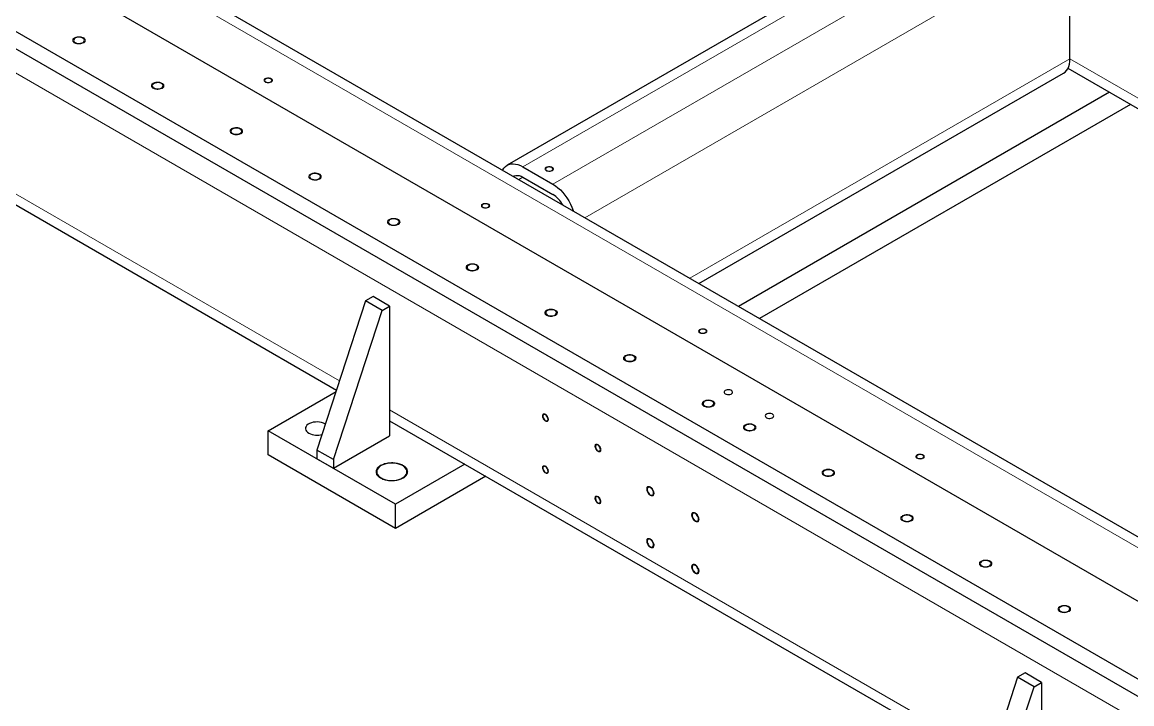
# Model space of a CAD drawing. Header units: millimetres. Extents: x 30 to 8380, y 30 to 5898.
# Drawn here: x 539 to 1062, y 5069 to 5391 of the extents above; entities that cross this region are included whole.
import ezdxf

# ---------------------------------------------------------------- set-up
doc = ezdxf.new("R2010")
doc.units = ezdxf.units.MM
doc.header["$LTSCALE"] = 10

msp = doc.modelspace()

# ---------------------------------------------------------------- linework, layer by layer
at = {"color": 8, "linetype": 'Continuous', "lineweight": 18}
for p, q in [((412.5368818, 5519.330499), (2031.8114107, 4584.5432109)), ((352.4328054, 5472.385042), (1971.7073343, 4537.597754)), ((774.9291072, 5322.372042), (1008.274345, 5457.0793804)), ((789.0712428, 5314.2079609), (1022.4164806, 5448.9152993)), ((804.0724619, 5298.3737465), (1033.0230823, 5430.5441263)), ((404.4051538, 5385.2241871), (688.3508251, 5221.3058402)), ((853.577982, 5269.7948181), (1033.0230823, 5373.3862695)), ((1033.0230823, 5373.3862695), (1251.3590556, 5247.343595)), ((772.9597635, 5316.3347249), (774.9301416, 5317.4722)), ((711.9966037, 5207.6554228), (995.9422749, 5043.7370758))]:
    msp.add_line(p, q, dxfattribs=at)
at = {"color": 7, "linetype": 'Continuous', "lineweight": 25}
for p, q in [((2039.3108012, 4585.2858317), (420.0362723, 5520.0731197)), ((1995.7489649, 4580.0542933), (383.5455038, 5510.7595408)), ((351.7256986, 5492.3903583), (1963.9291597, 4561.6851108)), ((351.7256986, 5484.2249502), (1963.9291597, 4553.5197027)), ((1000.7749545, 5457.8220012), (767.4297167, 5323.1146627)), ((1033.0230823, 5373.3862695), (1033.0230823, 5430.5441263)), ((404.4051538, 5380.1502699), (686.9575645, 5217.0362352)), ((857.9725994, 5267.2578594), (1029.9158711, 5366.5185974)), ((1032.0701646, 5368.8624599), (1246.9644382, 5244.8066364)), ((1051.6111593, 5357.5816838), (876.5606764, 5256.527191)), ((1061.5122633, 5351.8658981), (886.4617804, 5250.8114053)), ((774.9291072, 5322.372042), (789.0712428, 5314.2079609)), ((774.9291072, 5317.4727971), (789.0712428, 5309.308716)), ((700.6828952, 5259.0970958), (677.7019248, 5188.6726072)), ((704.2184291, 5261.1381161), (700.6828952, 5259.0970958)), ((708.4610698, 5254.6068512), (700.6828952, 5259.0970958)), ((711.9966037, 5256.6478715), (704.2184291, 5261.1381161)), ((708.4610698, 5254.6068512), (711.9966037, 5256.6478715)), ((711.9966037, 5256.6478715), (711.9966037, 5195.4073106)), ((685.4800994, 5184.1823626), (708.4610698, 5254.6068512)), ((654.7209544, 5197.8565349), (686.7284291, 5216.3340568)), ((711.9966037, 5202.5815055), (994.5490143, 5039.4674708)), ((714.8250308, 5163.1591902), (654.7209544, 5197.8565349)), ((654.7209544, 5186.4249636), (654.7209544, 5197.8565349)), ((685.4800994, 5180.0996585), (711.9966037, 5195.4073106)), ((685.4800994, 5184.1823626), (677.7019248, 5188.6726072)), ((677.7019248, 5188.6726072), (677.7019248, 5184.5899031)), ((714.8250308, 5151.7276188), (654.7209544, 5186.4249636)), ((677.7019248, 5184.5899031), (685.4800994, 5180.0996585)), ((685.4800994, 5184.1823626), (685.4800994, 5180.0996585)), ((747.5552434, 5182.0539397), (714.8250308, 5163.1591902)), ((757.4563474, 5176.3381541), (714.8250308, 5151.7276188)), ((714.8250308, 5151.7276188), (714.8250308, 5163.1591902)), ((1008.274345, 5081.5283315), (985.2933746, 5011.1038428)), ((1011.8098789, 5083.5693518), (1008.274345, 5081.5283315)), ((1016.0525196, 5077.0380869), (1008.274345, 5081.5283315)), ((1019.5880535, 5079.0791072), (1011.8098789, 5083.5693518)), ((1016.0525196, 5077.0380869), (1019.5880535, 5079.0791072)), ((1019.5880535, 5079.0791072), (1019.5880535, 5017.8385463)), ((993.0715492, 5006.6135982), (1016.0525196, 5077.0380869))]:
    msp.add_line(p, q, dxfattribs=at)
at = {"color": 7, "linetype": 'Continuous', "lineweight": 25, "flags": 128}
for points in [[(563.645601, 5381.0322918), (564.1989422, 5380.790055), (564.844974, 5380.6429841), (565.5357831, 5380.6019867), (566.2201354, 5380.6701033), (566.8472755, 5380.8422821), (567.3706915, 5381.1057534), (567.7515638, 5381.4409766), (567.961645, 5381.8230899), (567.9853543, 5382.2237535), (567.8209333, 5382.6132523), (567.4805763, 5382.9626987), (566.9895261, 5383.246176), (566.3842015, 5383.4426599), (565.7094968, 5383.5375781), (565.0154518, 5383.523891), (564.3535405, 5383.4026137), (563.7728539, 5383.1827408), (563.3164588, 5382.8805792), (563.0182041, 5382.5185389), (562.9002099, 5382.1234707), (562.9712272, 5381.7246751), (563.2259891, 5381.3517289), (563.645601, 5381.0322918)], [(1029.9158711, 5366.5185974), (1029.9164806, 5366.5189493), (1030.7090557, 5367.0855555), (1031.3973469, 5367.808398), (1031.9726985, 5368.6783864), (1032.4278752, 5369.6845803), (1032.7571527, 5370.814326), (1032.9563902, 5372.0534165), (1033.0230823, 5373.3862695)], [(600.768707, 5359.6015789), (601.3220482, 5359.3593421), (601.96808, 5359.2122712), (602.6588891, 5359.1712738), (603.3432414, 5359.2393904), (603.9703815, 5359.4115692), (604.4937975, 5359.6750404), (604.8746698, 5360.0102637), (605.084751, 5360.3923769), (605.1084603, 5360.7930406), (604.9440393, 5361.1825393), (604.6036823, 5361.5319857), (604.1126321, 5361.815463), (603.5073075, 5362.0119469), (602.8326028, 5362.1068652), (602.1385578, 5362.0931781), (601.4766465, 5361.9719008), (600.8959599, 5361.7520279), (600.4395649, 5361.4498663), (600.1413101, 5361.087826), (600.0233159, 5360.6927578), (600.0943332, 5360.2939622), (600.3490951, 5359.921016), (600.768707, 5359.6015789)], [(653.5188729, 5362.4985007), (653.9743202, 5362.3107765), (654.5106769, 5362.218595), (655.0698205, 5362.2319455), (655.591159, 5362.3493814), (656.0181973, 5362.5581765), (656.3046592, 5362.8357048), (656.4195022, 5363.1518917), (656.3502811, 5363.4724734), (656.1044972, 5363.76271), (655.708785, 5363.9911498), (655.206026, 5364.1330379), (654.6507019, 5364.1729983), (654.1029908, 5364.1067009), (653.6222457, 5363.94133), (653.2605627, 5363.694806), (653.0571357, 5363.3938437), (653.0340094, 5363.071057), (653.1936897, 5362.7614248), (653.5188729, 5362.4985007)], [(637.891813, 5338.170866), (638.4451542, 5337.9286292), (639.091186, 5337.7815583), (639.7819951, 5337.7405608), (640.4663474, 5337.8086775), (641.0934876, 5337.9808562), (641.6169035, 5338.2443275), (641.9977758, 5338.5795507), (642.2078571, 5338.961664), (642.2315663, 5339.3623277), (642.0671453, 5339.7518264), (641.7267883, 5340.1012728), (641.2357381, 5340.3847501), (640.6304135, 5340.581234), (639.9557089, 5340.6761522), (639.2616638, 5340.6624652), (638.5997525, 5340.5411879), (638.0190659, 5340.3213149), (637.5626709, 5340.0191533), (637.2644161, 5339.657113), (637.1464219, 5339.2620449), (637.2174392, 5338.8632493), (637.4722011, 5338.490303), (637.891813, 5338.170866)], [(675.014919, 5316.740153), (675.5682602, 5316.4979162), (676.214292, 5316.3508453), (676.9051011, 5316.3098479), (677.5894534, 5316.3779645), (678.2165936, 5316.5501433), (678.7400095, 5316.8136146), (679.1208819, 5317.1488378), (679.3309631, 5317.5309511), (679.3546724, 5317.9316147), (679.1902513, 5318.3211135), (678.8498943, 5318.6705599), (678.3588441, 5318.9540371), (677.7535196, 5319.1505211), (677.0788149, 5319.2454393), (676.3847698, 5319.2317522), (675.7228585, 5319.1104749), (675.1421719, 5318.890602), (674.6857769, 5318.5884404), (674.3875221, 5318.2264001), (674.2695279, 5317.8313319), (674.3405452, 5317.4325363), (674.5953071, 5317.0595901), (675.014919, 5316.740153)], [(765.2754232, 5320.7708002), (765.3728892, 5320.9548737), (765.9482408, 5321.8248622), (766.636532, 5322.5477046), (767.4291072, 5323.1143108), (768.3159992, 5323.5175555), (769.2860548, 5323.7523676), (770.3270752, 5323.8157941), (771.4259687, 5323.7070375), (772.5689163, 5323.4274655), (773.7415446, 5322.9805937), (774.9291072, 5322.372042)], [(786.1013943, 5320.657585), (786.5568417, 5320.4698607), (787.0931984, 5320.3776792), (787.6523419, 5320.3910298), (788.1736804, 5320.5084657), (788.6007188, 5320.7172608), (788.8871807, 5320.9947891), (789.0020236, 5321.310976), (788.9328026, 5321.6315577), (788.6870187, 5321.9217943), (788.2913064, 5322.1502341), (787.7885474, 5322.2921221), (787.2332234, 5322.3320826), (786.6855123, 5322.2657852), (786.2047672, 5322.1004142), (785.8430841, 5321.8538903), (785.6396572, 5321.552928), (785.6165309, 5321.2301412), (785.7762112, 5320.9205091), (786.1013943, 5320.657585)], [(770.3254549, 5317.855479), (770.761599, 5318.0836844), (771.4884901, 5318.2924164), (772.2854222, 5318.3348615), (773.1361722, 5318.2101557), (774.0234211, 5317.9208377), (774.9291072, 5317.4727971)], [(789.0712428, 5314.2079609), (790.2588054, 5313.445382), (791.4314337, 5312.5383659), (792.5743813, 5311.4983188), (793.6732748, 5310.3383199), (794.7142951, 5309.0729569), (795.6843508, 5307.7181424), (796.5712428, 5306.290914), (797.363818, 5304.80922), (798.0521092, 5303.2916935), (798.6274607, 5301.7574182), (798.7249268, 5301.4608128)], [(756.0493561, 5303.3089126), (756.5048035, 5303.1211883), (757.0411602, 5303.0290069), (757.6003037, 5303.0423574), (758.1216422, 5303.1597933), (758.5486806, 5303.3685884), (758.8351425, 5303.6461167), (758.9499854, 5303.9623036), (758.8807644, 5304.2828853), (758.6349805, 5304.5731219), (758.2392682, 5304.8015617), (757.7365092, 5304.9434498), (757.1811852, 5304.9834102), (756.6334741, 5304.9171128), (756.152729, 5304.7517419), (755.7910459, 5304.5052179), (755.587619, 5304.2042556), (755.5644927, 5303.8814689), (755.724173, 5303.5718367), (756.0493561, 5303.3089126)], [(712.138025, 5295.3094401), (712.6913663, 5295.0672033), (713.337398, 5294.9201324), (714.0282071, 5294.879135), (714.7125594, 5294.9472516), (715.3396996, 5295.1194304), (715.8631155, 5295.3829016), (716.2439879, 5295.7181249), (716.4540691, 5296.1002381), (716.4777784, 5296.5009018), (716.3133573, 5296.8904005), (715.9730003, 5297.2398469), (715.4819501, 5297.5233242), (714.8766256, 5297.7198081), (714.2019209, 5297.8147264), (713.5078758, 5297.8010393), (712.8459645, 5297.679762), (712.2652779, 5297.4598891), (711.8088829, 5297.1577275), (711.5106282, 5296.7956872), (711.3926339, 5296.400619), (711.4636512, 5296.0018234), (711.7184131, 5295.6288772), (712.138025, 5295.3094401)], [(749.261131, 5273.8787271), (749.8144723, 5273.6364903), (750.460504, 5273.4894194), (751.1513132, 5273.448422), (751.8356654, 5273.5165386), (752.4628056, 5273.6887174), (752.9862215, 5273.9521887), (753.3670939, 5274.2874119), (753.5771751, 5274.6695252), (753.6008844, 5275.0701889), (753.4364633, 5275.4596876), (753.0961064, 5275.809134), (752.6050561, 5276.0926113), (751.9997316, 5276.2890952), (751.3250269, 5276.3840134), (750.6309818, 5276.3703263), (749.9690705, 5276.2490491), (749.3883839, 5276.0291761), (748.9319889, 5275.7270145), (748.6337342, 5275.3649742), (748.5157399, 5274.9699061), (748.5867572, 5274.5711105), (748.8415191, 5274.1981642), (749.261131, 5273.8787271)], [(786.384237, 5252.4480142), (786.9375783, 5252.2057774), (787.5836101, 5252.0587065), (788.2744192, 5252.0177091), (788.9587714, 5252.0858257), (789.5859116, 5252.2580045), (790.1093275, 5252.5214758), (790.4901999, 5252.856699), (790.7002811, 5253.2388123), (790.7239904, 5253.6394759), (790.5595694, 5254.0289747), (790.2192124, 5254.3784211), (789.7281621, 5254.6618983), (789.1228376, 5254.8583823), (788.4481329, 5254.9533005), (787.7540878, 5254.9396134), (787.0921766, 5254.8183361), (786.51149, 5254.5984632), (786.0550949, 5254.2963016), (785.7568402, 5253.9342613), (785.6388459, 5253.5391931), (785.7098633, 5253.1403975), (785.9646251, 5252.7674513), (786.384237, 5252.4480142)], [(858.5798394, 5244.1193245), (859.0352867, 5243.9316002), (859.5716435, 5243.8394188), (860.130787, 5243.8527693), (860.6521255, 5243.9702052), (861.0791638, 5244.1790003), (861.3656258, 5244.4565286), (861.4804687, 5244.7727155), (861.4112476, 5245.0932972), (861.1654637, 5245.3835338), (860.7697515, 5245.6119736), (860.2669925, 5245.7538617), (859.7116685, 5245.7938221), (859.1639574, 5245.7275247), (858.6832122, 5245.5621538), (858.3215292, 5245.3156298), (858.1181023, 5245.0146675), (858.0949759, 5244.6918808), (858.2546563, 5244.3822486), (858.5798394, 5244.1193245)], [(823.5073431, 5231.0173013), (824.0606843, 5230.7750645), (824.7067161, 5230.6279936), (825.3975252, 5230.5869961), (826.0818774, 5230.6551128), (826.7090176, 5230.8272916), (827.2324336, 5231.0907628), (827.6133059, 5231.4259861), (827.8233871, 5231.8080993), (827.8470964, 5232.208763), (827.6826754, 5232.5982617), (827.3423184, 5232.9477081), (826.8512681, 5233.2311854), (826.2459436, 5233.4276693), (825.5712389, 5233.5225876), (824.8771939, 5233.5089005), (824.2152826, 5233.3876232), (823.634596, 5233.1677503), (823.1782009, 5232.8655887), (822.8799462, 5232.5035483), (822.7619519, 5232.1084802), (822.8329693, 5231.7096846), (823.0877311, 5231.3367384), (823.5073431, 5231.0173013)], [(870.3885226, 5215.2198043), (870.868199, 5215.0154345), (871.430913, 5214.9017653), (872.0266652, 5214.8888967), (872.6025203, 5214.9779722), (873.107311, 5215.1610769), (873.4961846, 5215.4219413), (873.7345879, 5215.7373863), (873.8013376, 5216.0793834), (873.6905029, 5216.4175445), (873.4119318, 5216.7218226), (872.9903766, 5216.9651812), (872.4632943, 5217.1259969), (871.8775186, 5217.1899805), (871.2850981, 5217.1514466), (870.7386721, 5217.0138194), (870.2867928, 5216.7893274), (869.9696117, 5216.4979179), (869.8153118, 5216.1654839), (869.8376033, 5215.8215635), (870.0345054, 5215.4967155), (870.3885226, 5215.2198043)], [(860.6304491, 5209.5865883), (861.1837903, 5209.3443515), (861.8298221, 5209.1972806), (862.5206312, 5209.1562832), (863.2049835, 5209.2243998), (863.8321236, 5209.3965786), (864.3555396, 5209.6600499), (864.7364119, 5209.9952731), (864.9464931, 5210.3773864), (864.9702024, 5210.7780501), (864.8057814, 5211.1675488), (864.4654244, 5211.5169952), (863.9743741, 5211.8004725), (863.3690496, 5211.9969564), (862.6943449, 5212.0918746), (862.0002999, 5212.0781875), (861.3383886, 5211.9569102), (860.757702, 5211.7370373), (860.3013069, 5211.4348757), (860.0030522, 5211.0728354), (859.8850579, 5210.6777673), (859.9560753, 5210.2789716), (860.2108372, 5209.9060254), (860.6304491, 5209.5865883)], [(786.7377904, 5203.2939426), (786.6726583, 5203.7822642), (786.4843201, 5204.2928685), (786.1931852, 5204.7704236), (785.8308025, 5205.1631789), (785.4364418, 5205.4285735), (785.0528383, 5205.5378475), (784.7215612, 5205.4791596), (784.4785098, 5205.2588694), (784.3500222, 5204.9008488), (784.3500222, 5204.4438949), (784.4785098, 5203.9375258), (784.7215612, 5203.4366143), (785.0528383, 5202.9954421), (785.4364418, 5202.661817), (785.8308025, 5202.4718923), (786.1931852, 5202.4462495), (786.4843201, 5202.5876673), (786.6726583, 5202.880821), (786.7377904, 5203.2939426)], [(889.8339591, 5203.9941928), (890.3136354, 5203.789823), (890.8763495, 5203.6761538), (891.4721016, 5203.6632852), (892.0479567, 5203.7523606), (892.5527475, 5203.9354654), (892.9416211, 5204.1963297), (893.1800243, 5204.5117748), (893.2467741, 5204.8537718), (893.1359393, 5205.191933), (892.8573682, 5205.4962111), (892.4358131, 5205.7395697), (891.9087308, 5205.9003854), (891.3229551, 5205.9643689), (890.7305346, 5205.9258351), (890.1841085, 5205.7882078), (889.7322292, 5205.5637159), (889.4150482, 5205.2723064), (889.2607483, 5204.9398723), (889.2830397, 5204.5959519), (889.4799419, 5204.271104), (889.8339591, 5203.9941928)], [(681.7071087, 5200.9463721), (681.5026237, 5201.0711419), (680.739533, 5201.4369474), (679.8730002, 5201.7155786), (678.932534, 5201.8975469), (677.9501609, 5201.9766556), (676.9593344, 5201.9502108), (675.9937959, 5201.8191131), (675.0864257, 5201.5878267), (674.2681232, 5201.264228), (673.5667547, 5200.8593365), (673.0062044, 5200.3869405), (672.6055613, 5199.8631269), (672.3784687, 5199.3057334), (672.33266, 5198.7337414), (672.4696952, 5198.1666295), (672.7849077, 5197.6237099), (673.2675633, 5197.1234712), (673.9012258, 5196.6829483)], [(880.0758855, 5198.3609768), (880.6292268, 5198.11874), (881.2752586, 5197.9716691), (881.9660677, 5197.9306717), (882.6504199, 5197.9987883), (883.2775601, 5198.1709671), (883.8009761, 5198.4344383), (884.1818484, 5198.7696616), (884.3919296, 5199.1517748), (884.4156389, 5199.5524385), (884.2512179, 5199.9419372), (883.9108609, 5200.2913837), (883.4198106, 5200.5748609), (882.8144861, 5200.7713448), (882.1397814, 5200.8662631), (881.4457364, 5200.852576), (880.7838251, 5200.7312987), (880.2031385, 5200.5114258), (879.7467434, 5200.2092642), (879.4484887, 5199.8472239), (879.3304944, 5199.4521557), (879.4015118, 5199.0533601), (879.6562736, 5198.6804139), (880.0758855, 5198.3609768)], [(811.4865278, 5189.0068007), (811.4213957, 5189.4951223), (811.2330575, 5190.0057265), (810.9419225, 5190.4832816), (810.5795398, 5190.876037), (810.1851791, 5191.1414315), (809.8015756, 5191.2507056), (809.4702986, 5191.1920176), (809.2272471, 5190.9717274), (809.0987595, 5190.6137069), (809.0987595, 5190.156753), (809.2272471, 5189.6503838), (809.4702986, 5189.1494724), (809.8015756, 5188.7083002), (810.1851791, 5188.374675), (810.5795398, 5188.1847504), (810.9419225, 5188.1591076), (811.2330575, 5188.3005254), (811.4213957, 5188.593679), (811.4865278, 5189.0068007)], [(961.1103227, 5184.9297364), (961.56577, 5184.7420121), (962.1021267, 5184.6498306), (962.6612703, 5184.6631812), (963.1826088, 5184.7806171), (963.6096471, 5184.9894122), (963.896109, 5185.2669405), (964.010952, 5185.5831274), (963.9417309, 5185.9037091), (963.695947, 5186.1939457), (963.3002348, 5186.4223855), (962.7974758, 5186.5642736), (962.2421517, 5186.604234), (961.6944406, 5186.5379366), (961.2136955, 5186.3725657), (960.8520125, 5186.1260417), (960.6485856, 5185.8250794), (960.6254592, 5185.5022927), (960.7851395, 5185.1926605), (961.1103227, 5184.9297364)], [(708.019128, 5175.5583884), (708.8692939, 5175.1392138), (709.8225815, 5174.8019766), (710.8555177, 5174.5549804), (711.9426683, 5174.4043073), (713.0572638, 5174.3536673), (714.1718594, 5174.4043073), (715.2590099, 5174.5549804), (716.2919461, 5174.8019766), (717.2452338, 5175.1392138), (718.0953996, 5175.5583884), (718.8215099, 5176.0491787), (719.4056853, 5176.5994999), (719.8335415, 5177.1958013), (720.0945433, 5177.8234), (720.1822638, 5178.4668423), (720.0945433, 5179.1102846), (719.8335415, 5179.7378832), (719.4056853, 5180.3341846), (718.8215099, 5180.8845058), (718.0953996, 5181.3752962), (717.2452338, 5181.7944707), (716.2919461, 5182.131708), (715.2590099, 5182.3787041), (714.1718594, 5182.5293772), (713.0572638, 5182.5800172), (711.9426683, 5182.5293772), (710.8555177, 5182.3787041), (709.8225815, 5182.131708), (708.8692939, 5181.7944707), (708.019128, 5181.3752962), (707.2930177, 5180.8845058), (706.7088423, 5180.3341846), (706.2809862, 5179.7378832), (706.0199844, 5179.1102846), (705.9322638, 5178.4668423), (706.0199844, 5177.8234), (706.2809862, 5177.1958013), (706.7088423, 5176.5994999), (707.2930177, 5176.0491787), (708.019128, 5175.5583884)], [(786.7377904, 5178.7977183), (786.6726583, 5179.2860399), (786.4843201, 5179.7966441), (786.1931852, 5180.2741992), (785.8308025, 5180.6669546), (785.4364418, 5180.9323491), (785.0528383, 5181.0416232), (784.7215612, 5180.9829352), (784.4785098, 5180.762645), (784.3500222, 5180.4046245), (784.3500222, 5179.9476706), (784.4785098, 5179.4413014), (784.7215612, 5178.94039), (785.0528383, 5178.4992178), (785.4364418, 5178.1655926), (785.8308025, 5177.975668), (786.1931852, 5177.9500252), (786.4843201, 5178.091443), (786.6726583, 5178.3845966), (786.7377904, 5178.7977183)], [(917.1989916, 5176.9302639), (917.7523328, 5176.6880271), (918.3983646, 5176.5409562), (919.0891737, 5176.4999587), (919.773526, 5176.5680754), (920.4006661, 5176.7402542), (920.9240821, 5177.0037254), (921.3049544, 5177.3389486), (921.5150356, 5177.7210619), (921.5387449, 5178.1217256), (921.3743239, 5178.5112243), (921.0339669, 5178.8606707), (920.5429166, 5179.144148), (919.9375921, 5179.3406319), (919.2628874, 5179.4355502), (918.5688424, 5179.4218631), (917.9069311, 5179.3005858), (917.3262445, 5179.0807128), (916.8698494, 5178.7785513), (916.5715947, 5178.4165109), (916.4536004, 5178.0214428), (916.5246178, 5177.6226472), (916.7793797, 5177.249701), (917.1989916, 5176.9302639)], [(836.5357855, 5168.4221159), (836.4690291, 5168.9720978), (836.2746915, 5169.5502866), (835.9700406, 5170.1053078), (835.5821457, 5170.5878453), (835.1454732, 5170.9550235), (834.6988232, 5171.1742171), (834.2818826, 5171.2259496), (833.9316984, 5171.1056246), (833.679386, 5170.8239332), (833.5473645, 5170.4059052), (833.5473645, 5169.888684), (833.679386, 5169.3182272), (833.9316984, 5168.7452222), (834.2818826, 5168.220583), (834.6988232, 5167.7909262), (835.1454732, 5167.4944287), (835.5821457, 5167.3574356), (835.9700406, 5167.3921192), (836.2746915, 5167.5953979), (836.4690291, 5167.9492093), (836.5357855, 5168.4221159)], [(811.4865278, 5164.5105763), (811.4213957, 5164.9988979), (811.2330575, 5165.5095022), (810.9419225, 5165.9870572), (810.5795398, 5166.3798126), (810.1851791, 5166.6452071), (809.8015756, 5166.7544812), (809.4702986, 5166.6957933), (809.2272471, 5166.4755031), (809.0987595, 5166.1174825), (809.0987595, 5165.6605286), (809.2272471, 5165.1541595), (809.4702986, 5164.653248), (809.8015756, 5164.2120758), (810.1851791, 5163.8784506), (810.5795398, 5163.688526), (810.9419225, 5163.6628832), (811.2330575, 5163.804301), (811.4213957, 5164.0974546), (811.4865278, 5164.5105763)], [(857.7489889, 5156.1759942), (857.6822325, 5156.7259761), (857.487895, 5157.3041649), (857.183244, 5157.8591861), (856.7953491, 5158.3417236), (856.3586766, 5158.7089018), (855.9120266, 5158.9280954), (855.4950861, 5158.979828), (855.1449019, 5158.8595029), (854.8925895, 5158.5778116), (854.7605679, 5158.1597835), (854.7605679, 5157.6425624), (854.8925895, 5157.0721055), (855.1449019, 5156.4991005), (855.4950861, 5155.9744613), (855.9120266, 5155.5448046), (856.3586766, 5155.248307), (856.7953491, 5155.1113139), (857.183244, 5155.1459975), (857.487895, 5155.3492762), (857.6822325, 5155.7030877), (857.7489889, 5156.1759942)], [(954.3220976, 5155.4995509), (954.8754388, 5155.2573141), (955.5214706, 5155.1102432), (956.2122797, 5155.0692458), (956.896632, 5155.1373624), (957.5237721, 5155.3095412), (958.0471881, 5155.5730125), (958.4280604, 5155.9082357), (958.6381416, 5156.290349), (958.6618509, 5156.6910127), (958.4974299, 5157.0805114), (958.1570729, 5157.4299578), (957.6660227, 5157.7134351), (957.0606981, 5157.909919), (956.3859934, 5158.0048372), (955.6919484, 5157.9911501), (955.0300371, 5157.8698728), (954.4493505, 5157.6499999), (953.9929554, 5157.3478383), (953.6947007, 5156.985798), (953.5767065, 5156.5907298), (953.6477238, 5156.1919342), (953.9024857, 5155.818988), (954.3220976, 5155.4995509)], [(836.5357855, 5143.9258915), (836.4690291, 5144.4758734), (836.2746915, 5145.0540622), (835.9700406, 5145.6090834), (835.5821457, 5146.0916209), (835.1454732, 5146.4587992), (834.6988232, 5146.6779927), (834.2818826, 5146.7297253), (833.9316984, 5146.6094002), (833.679386, 5146.3277089), (833.5473645, 5145.9096808), (833.5473645, 5145.3924597), (833.679386, 5144.8220028), (833.9316984, 5144.2489978), (834.2818826, 5143.7243587), (834.6988232, 5143.2947019), (835.1454732, 5142.9982044), (835.5821457, 5142.8612112), (835.9700406, 5142.8958949), (836.2746915, 5143.0991735), (836.4690291, 5143.452985), (836.5357855, 5143.9258915)], [(991.4452036, 5134.068838), (991.9985448, 5133.8266012), (992.6445766, 5133.6795303), (993.3353857, 5133.6385329), (994.019738, 5133.7066495), (994.6468781, 5133.8788283), (995.1702941, 5134.1422995), (995.5511664, 5134.4775228), (995.7612476, 5134.859636), (995.7849569, 5135.2602997), (995.6205359, 5135.6497984), (995.2801789, 5135.9992449), (994.7891287, 5136.2827221), (994.1838041, 5136.479206), (993.5090995, 5136.5741243), (992.8150544, 5136.5604372), (992.1531431, 5136.4391599), (991.5724565, 5136.219287), (991.1160615, 5135.9171254), (990.8178067, 5135.5550851), (990.6998125, 5135.1600169), (990.7708298, 5134.7612213), (991.0255917, 5134.3882751), (991.4452036, 5134.068838)], [(857.7489889, 5131.6797699), (857.6822325, 5132.2297517), (857.487895, 5132.8079406), (857.183244, 5133.3629618), (856.7953491, 5133.8454993), (856.3586766, 5134.2126775), (855.9120266, 5134.431871), (855.4950861, 5134.4836036), (855.1449019, 5134.3632785), (854.8925895, 5134.0815872), (854.7605679, 5133.6635592), (854.7605679, 5133.146338), (854.8925895, 5132.5758811), (855.1449019, 5132.0028761), (855.4950861, 5131.478237), (855.9120266, 5131.0485802), (856.3586766, 5130.7520827), (856.7953491, 5130.6150895), (857.183244, 5130.6497732), (857.487895, 5130.8530518), (857.6822325, 5131.2068633), (857.7489889, 5131.6797699)], [(1028.5683096, 5112.6381251), (1029.1216508, 5112.3958883), (1029.7676826, 5112.2488174), (1030.4584917, 5112.2078199), (1031.142844, 5112.2759366), (1031.7699842, 5112.4481154), (1032.2934001, 5112.7115866), (1032.6742725, 5113.0468098), (1032.8843537, 5113.4289231), (1032.9080629, 5113.8295868), (1032.7436419, 5114.2190855), (1032.4032849, 5114.5685319), (1031.9122347, 5114.8520092), (1031.3069101, 5115.0484931), (1030.6322055, 5115.1434113), (1029.9381604, 5115.1297243), (1029.2762491, 5115.008447), (1028.6955625, 5114.788574), (1028.2391675, 5114.4864124), (1027.9409127, 5114.1243721), (1027.8229185, 5113.729304), (1027.8939358, 5113.3305084), (1028.1486977, 5112.9575622), (1028.5683096, 5112.6381251)]]:
    msp.add_lwpolyline(points, dxfattribs=at)
at = {"color": 7, "linetype": 'Continuous', "lineweight": 25}
for centre, radius, start, end in [((782.113891, 5298.2006961), 13.1069771, 28.109395716, 57.939608079), ((677.737332, 5204.2251928), 8.461747, 243.041383595, 286.413450366)]:
    msp.add_arc(centre, radius, start, end, dxfattribs=at)
at = {"color": 7, "linetype": 'Continuous', "lineweight": 18}
for points, knots in [([(567.5700307, 5380.8486), (566.9758475, 5380.5825248), (566.2856966, 5380.4101149), (565.5429555, 5380.3422036), (564.7942935, 5380.3830579), (564.0867518, 5380.5301108), (563.4647877, 5380.7741225), (562.9674815, 5381.0997607), (562.626081, 5381.4865644), (562.4620374, 5381.9102294), (562.4856582, 5382.3441352), (562.6954594, 5382.761018), (563.0782582, 5383.1346833), (563.6100021, 5383.4416525), (564.2572796, 5383.6626376), (564.9794199, 5383.7837532), (565.7310482, 5383.7973892), (566.464937, 5383.7026889), (567.1349734, 5383.5056025), (567.6990565, 5383.2185138), (568.1217428, 5382.8594616), (568.3764735, 5382.4510064), (568.4472429, 5382.018813), (568.3296043, 5381.5900378), (568.0309493, 5381.1916221), (567.5700436, 5380.8486), (567.7347933, 5380.9586732), (567.5700436, 5380.8486)], [0, 0, 0, 0, 0.039999479, 0.0799995007, 0.1199995224, 0.1599995441, 0.1999995659, 0.2399995876, 0.2799996093, 0.319999631, 0.3599996527, 0.3999996744, 0.4399996961, 0.4799997178, 0.5199997395, 0.5599997612, 0.5999997829, 0.6399998046, 0.6799998263, 0.719999848, 0.7599998698, 0.7999998915, 0.8399999132, 0.8799999349, 0.9199999566, 0.9599999783, 1, 1, 1, 1]), ([(604.6929955, 5359.4178871), (604.0989535, 5359.1518118), (603.4088026, 5358.979402), (602.6660615, 5358.9114907), (601.9173995, 5358.952345), (601.2098578, 5359.0993979), (600.5878937, 5359.3434095), (600.0905875, 5359.6690477), (599.749187, 5360.0558515), (599.5851434, 5360.4795165), (599.6087642, 5360.9134223), (599.8185654, 5361.330305), (600.2013642, 5361.7039704), (600.7331081, 5362.0109396), (601.3803856, 5362.2319246), (602.1025259, 5362.3530403), (602.8541542, 5362.3666763), (603.588043, 5362.2719759), (604.2580794, 5362.0748896), (604.8221625, 5361.7878009), (605.2448488, 5361.4287486), (605.4995796, 5361.0202935), (605.570349, 5360.5881001), (605.4527103, 5360.1593248), (605.1540554, 5359.7609092), (604.6931496, 5359.4178871), (604.8578994, 5359.5279602), (604.6931496, 5359.4178871)], [0, 0, 0, 0, 0.039993784, 0.079994043, 0.119994302, 0.159994561, 0.19999482, 0.239995079, 0.279995338, 0.319995597, 0.359995856, 0.399996115, 0.439996374, 0.479996633, 0.519996892, 0.559997151, 0.59999741, 0.639997669, 0.679997928, 0.719998187, 0.759998446, 0.799998705, 0.839998964, 0.879999223, 0.919999482, 0.959999741, 1, 1, 1, 1]), ([(656.1350822, 5362.3760395), (655.6554916, 5362.1716697), (655.0927776, 5362.0580005), (654.4970254, 5362.0451319), (653.9211703, 5362.1342073), (653.4163796, 5362.3173121), (653.027506, 5362.5781764), (652.7891027, 5362.8936215), (652.722353, 5363.2356185), (652.8331877, 5363.5737797), (653.1117588, 5363.8780578), (653.533314, 5364.1214164), (654.0603963, 5364.2822321), (654.646172, 5364.3462156), (655.2385925, 5364.3076818), (655.7850185, 5364.1700545), (656.2368978, 5363.9455626), (656.5540789, 5363.6541531), (656.7083788, 5363.321719), (656.6860873, 5362.9777986), (656.4891852, 5362.6529507), (656.1351679, 5362.3760395), (656.2639322, 5362.4645439), (656.1351679, 5362.3760395)], [0, 0, 0, 0, 0.0476138023, 0.0952331122, 0.1428524221, 0.190471732, 0.2380910419, 0.2857103517, 0.3333296616, 0.3809489715, 0.4285682814, 0.4761875913, 0.5238069012, 0.571426211, 0.6190455209, 0.6666648308, 0.7142841407, 0.7619034506, 0.8095227605, 0.8571420703, 0.9047613802, 0.9523806901, 1, 1, 1, 1]), ([(641.8156624, 5337.9871741), (641.2220595, 5337.7210989), (640.5319086, 5337.5486891), (639.7891676, 5337.4807777), (639.0405056, 5337.521632), (638.3329638, 5337.6686849), (637.7109997, 5337.9126966), (637.2136936, 5338.2383348), (636.872293, 5338.6251386), (636.7082494, 5339.0488036), (636.7318703, 5339.4827094), (636.9416714, 5339.8995921), (637.3244702, 5340.2732574), (637.8562141, 5340.5802266), (638.5034916, 5340.8012117), (639.2256319, 5340.9223273), (639.9772602, 5340.9359634), (640.711149, 5340.841263), (641.3811854, 5340.6441767), (641.9452685, 5340.3570879), (642.3679549, 5339.9980357), (642.6226856, 5339.5895805), (642.693455, 5339.1573872), (642.5758163, 5338.7286119), (642.2771614, 5338.3301962), (641.8162556, 5337.9871741), (641.9810054, 5338.0972473), (641.8162556, 5337.9871741)], [0, 0, 0, 0, 0.0399760676, 0.0799770647, 0.1199780619, 0.1599790591, 0.1999800563, 0.2399810535, 0.2799820507, 0.3199830478, 0.359984045, 0.3999850422, 0.4399860394, 0.4799870366, 0.5199880338, 0.559989031, 0.5999900281, 0.6399910253, 0.6799920225, 0.7199930197, 0.7599940169, 0.7999950141, 0.8399960113, 0.8799970084, 0.9199980056, 0.9599990028, 1, 1, 1, 1]), ([(678.9392233, 5316.5564612), (678.3451655, 5316.290386), (677.6550146, 5316.1179761), (676.9122736, 5316.0500648), (676.1636116, 5316.0909191), (675.4560698, 5316.237972), (674.8341057, 5316.4819836), (674.3367996, 5316.8076219), (673.995399, 5317.1944256), (673.8313554, 5317.6180906), (673.8549763, 5318.0519964), (674.0647774, 5318.4688792), (674.4475763, 5318.8425445), (674.9793201, 5319.1495137), (675.6265976, 5319.3704988), (676.3487379, 5319.4916144), (677.1003662, 5319.5052504), (677.8342551, 5319.4105501), (678.5042914, 5319.2134637), (679.0683745, 5318.926375), (679.4910609, 5318.5673228), (679.7457916, 5318.1588676), (679.816561, 5317.7266742), (679.6989224, 5317.2978989), (679.4002674, 5316.8994833), (678.9393616, 5316.5564612), (679.1041114, 5316.6665343), (678.9393616, 5316.5564612)], [0, 0, 0, 0, 0.0399944181, 0.0799946506, 0.1199948832, 0.1599951158, 0.1999953484, 0.239995581, 0.2799958136, 0.3199960461, 0.3599962787, 0.3999965113, 0.4399967439, 0.4799969765, 0.519997209, 0.5599974416, 0.5999976742, 0.6399979068, 0.6799981394, 0.7199983719, 0.7599986045, 0.7999988371, 0.8399990697, 0.8799993023, 0.9199995348, 0.9599997674, 1, 1, 1, 1]), ([(788.7172699, 5320.5351237), (788.2380131, 5320.3307539), (787.6752991, 5320.2170847), (787.0795469, 5320.2042162), (786.5036918, 5320.2932916), (785.998901, 5320.4763963), (785.6100275, 5320.7372607), (785.3716242, 5321.0527057), (785.3048744, 5321.3947028), (785.4157092, 5321.7328639), (785.6942803, 5322.037142), (786.1158355, 5322.2805007), (786.6429177, 5322.4413163), (787.2286935, 5322.5052999), (787.8211139, 5322.4667661), (788.36754, 5322.3291388), (788.8194193, 5322.1046469), (789.1366004, 5321.8132374), (789.2909003, 5321.4808033), (789.2686088, 5321.1368829), (789.0717066, 5320.812035), (788.7176894, 5320.5351237), (788.8464537, 5320.6236282), (788.7176894, 5320.5351237)], [0, 0, 0, 0, 0.0475933734, 0.0952137047, 0.142834036, 0.1904543673, 0.2380746987, 0.28569503, 0.3333153613, 0.3809356927, 0.428556024, 0.4761763553, 0.5237966867, 0.571417018, 0.6190373493, 0.6666576807, 0.714278012, 0.7618983433, 0.8095186747, 0.857139006, 0.9047593373, 0.9523796687, 1, 1, 1, 1]), ([(758.665204, 5303.1864514), (758.1859749, 5302.9820816), (757.6232609, 5302.8684124), (757.0275087, 5302.8555438), (756.4516536, 5302.9446192), (755.9468628, 5303.1277239), (755.5579893, 5303.3885883), (755.319586, 5303.7040334), (755.2528362, 5304.0460304), (755.363671, 5304.3841916), (755.6422421, 5304.6884697), (756.0637973, 5304.9318283), (756.5908795, 5305.092644), (757.1766553, 5305.1566275), (757.7690757, 5305.1180937), (758.3155018, 5304.9804664), (758.7673811, 5304.7559745), (759.0845622, 5304.464565), (759.2388621, 5304.1321309), (759.2165706, 5303.7882105), (759.0196684, 5303.4633626), (758.6656512, 5303.1864514), (758.7944155, 5303.2749558), (758.6656512, 5303.1864514)], [0, 0, 0, 0, 0.0475916815, 0.0952120974, 0.1428325133, 0.1904529293, 0.2380733452, 0.2856937611, 0.333314177, 0.380934593, 0.4285550089, 0.4761754248, 0.5237958407, 0.5714162567, 0.6190366726, 0.6666570885, 0.7142775044, 0.7618979204, 0.8095183363, 0.8571387522, 0.9047591681, 0.9523795841, 1, 1, 1, 1]), ([(716.0621881, 5295.1257483), (715.4682716, 5294.859673), (714.7781206, 5294.6872632), (714.0353796, 5294.6193519), (713.2867176, 5294.6602062), (712.5791758, 5294.8072591), (711.9572117, 5295.0512707), (711.4599056, 5295.3769089), (711.118505, 5295.7637127), (710.9544614, 5296.1873777), (710.9780823, 5296.6212835), (711.1878834, 5297.0381662), (711.5706823, 5297.4118316), (712.1024261, 5297.7188008), (712.7497036, 5297.9397858), (713.4718439, 5298.0609015), (714.2234722, 5298.0745375), (714.9573611, 5297.9798371), (715.6273974, 5297.7827508), (716.1914805, 5297.4956621), (716.6141669, 5297.1366098), (716.8688976, 5296.7281547), (716.939667, 5296.2959613), (716.8220284, 5295.867186), (716.5233734, 5295.4687704), (716.0624677, 5295.1257483), (716.2272174, 5295.2358214), (716.0624677, 5295.1257483)], [0, 0, 0, 0, 0.0399887234, 0.0799891933, 0.1199896631, 0.159990133, 0.1999906028, 0.2399910727, 0.2799915426, 0.3199920124, 0.3599924823, 0.3999929521, 0.439993422, 0.4799938919, 0.5199943617, 0.5599948316, 0.5999953014, 0.6399957713, 0.6799962411, 0.719996711, 0.7599971809, 0.7999976507, 0.8399981206, 0.8799985904, 0.9199990603, 0.9599995301, 1, 1, 1, 1]), ([(753.185153, 5273.6950353), (752.5913776, 5273.4289601), (751.9012266, 5273.2565503), (751.1584856, 5273.1886389), (750.4098236, 5273.2294932), (749.7022818, 5273.3765461), (749.0803177, 5273.6205578), (748.5830116, 5273.946196), (748.241611, 5274.3329998), (748.0775674, 5274.7566648), (748.1011883, 5275.1905706), (748.3109894, 5275.6074533), (748.6937883, 5275.9811186), (749.2255322, 5276.2880878), (749.8728096, 5276.5090729), (750.5949499, 5276.6301885), (751.3465783, 5276.6438246), (752.0804671, 5276.5491242), (752.7505035, 5276.3520378), (753.3145865, 5276.0649491), (753.7372729, 5275.7058969), (753.9920036, 5275.2974417), (754.062773, 5274.8652484), (753.9451344, 5274.4364731), (753.6464794, 5274.0380574), (753.1855737, 5273.6950353), (753.3503234, 5273.8051085), (753.1855737, 5273.6950353)], [0, 0, 0, 0, 0.0399830292, 0.0799837363, 0.1199844434, 0.1599851506, 0.1999858577, 0.2399865648, 0.2799872719, 0.319987979, 0.3599886861, 0.3999893933, 0.4399901004, 0.4799908075, 0.5199915146, 0.5599922217, 0.5999929288, 0.639993636, 0.6799943431, 0.7199950502, 0.7599957573, 0.7999964644, 0.8399971715, 0.8799978787, 0.9199985858, 0.9599992929, 1, 1, 1, 1]), ([(790.3081179, 5252.2643224), (789.7144836, 5251.9982472), (789.0243326, 5251.8258373), (788.2815916, 5251.757926), (787.5329296, 5251.7987803), (786.8253878, 5251.9458332), (786.2034237, 5252.1898448), (785.7061176, 5252.5154831), (785.364717, 5252.9022868), (785.2006734, 5253.3259518), (785.2242943, 5253.7598576), (785.4340955, 5254.1767403), (785.8168943, 5254.5504057), (786.3486382, 5254.8573749), (786.9959157, 5255.07836), (787.7180559, 5255.1994756), (788.4696843, 5255.2131116), (789.2035731, 5255.1184113), (789.8736095, 5254.9213249), (790.4376925, 5254.6342362), (790.8603789, 5254.275184), (791.1151096, 5253.8667288), (791.185879, 5253.4345354), (791.0682404, 5253.0057601), (790.7695854, 5252.6073445), (790.3086797, 5252.2643224), (790.4734294, 5252.3743955), (790.3086797, 5252.2643224)], [0, 0, 0, 0, 0.0399773354, 0.0799782798, 0.1199792241, 0.1599801685, 0.1999811129, 0.2399820572, 0.2799830016, 0.3199839459, 0.3599848903, 0.3999858346, 0.439986779, 0.4799877234, 0.5199886677, 0.5599896121, 0.5999905564, 0.6399915008, 0.6799924451, 0.7199933895, 0.7599943339, 0.7999952782, 0.8399962226, 0.8799971669, 0.9199981113, 0.9599990556, 1, 1, 1, 1]), ([(861.1959219, 5243.9968633), (860.7164582, 5243.7924935), (860.1537441, 5243.6788243), (859.557992, 5243.6659557), (858.9821369, 5243.7550311), (858.4773461, 5243.9381358), (858.0884725, 5244.1990002), (857.8500693, 5244.5144453), (857.7833195, 5244.8564423), (857.8941543, 5245.1946035), (858.1727254, 5245.4988816), (858.5942806, 5245.7422402), (859.1213628, 5245.9030559), (859.7071385, 5245.9670394), (860.299559, 5245.9285056), (860.8459851, 5245.7908783), (861.2978644, 5245.5663864), (861.6150454, 5245.2749769), (861.7693453, 5244.9425428), (861.7470539, 5244.5986224), (861.5501517, 5244.2737745), (861.1961345, 5243.9968633), (861.3248987, 5244.0853677), (861.1961345, 5243.9968633)], [0, 0, 0, 0, 0.0476060364, 0.0952257346, 0.1428454328, 0.1904651309, 0.2380848291, 0.2857045273, 0.3333242255, 0.3809439237, 0.4285636218, 0.47618332, 0.5238030182, 0.5714227164, 0.6190424146, 0.6666621127, 0.7142818109, 0.7619015091, 0.8095212073, 0.8571409055, 0.9047606036, 0.9523803018, 1, 1, 1, 1]), ([(827.4316788, 5230.8336095), (826.8375896, 5230.5675342), (826.1474387, 5230.3951244), (825.4046976, 5230.3272131), (824.6560356, 5230.3680674), (823.9484938, 5230.5151203), (823.3265297, 5230.7591319), (822.8292236, 5231.0847701), (822.487823, 5231.4715739), (822.3237794, 5231.8952389), (822.3474003, 5232.3291447), (822.5572015, 5232.7460274), (822.9400003, 5233.1196928), (823.4717442, 5233.426662), (824.1190217, 5233.647647), (824.8411619, 5233.7687626), (825.5927903, 5233.7823987), (826.3266791, 5233.6876983), (826.9967155, 5233.490612), (827.5607986, 5233.2035233), (827.9834849, 5232.844471), (828.2382156, 5232.4360159), (828.308985, 5232.0038225), (828.1913464, 5231.5750472), (827.8926914, 5231.1766316), (827.4317857, 5230.8336095), (827.5965354, 5230.9436826), (827.4317857, 5230.8336095)], [0, 0, 0, 0, 0.0399956863, 0.079995866, 0.1199960457, 0.1599962255, 0.1999964052, 0.239996585, 0.2799967647, 0.3199969444, 0.3599971242, 0.3999973039, 0.4399974837, 0.4799976634, 0.5199978431, 0.5599980229, 0.5999982026, 0.6399983823, 0.6799985621, 0.7199987418, 0.7599989216, 0.7999991013, 0.839999281, 0.8799994608, 0.9199996405, 0.9599998203, 1, 1, 1, 1]), ([(864.5546436, 5209.4028965), (863.9606956, 5209.1368213), (863.2705447, 5208.9644114), (862.5278036, 5208.8965001), (861.7791416, 5208.9373544), (861.0715999, 5209.0844073), (860.4496358, 5209.328419), (859.9523296, 5209.6540572), (859.610929, 5210.040861), (859.4468855, 5210.464526), (859.4705063, 5210.8984318), (859.6803075, 5211.3153145), (860.0631063, 5211.6889798), (860.5948502, 5211.995949), (861.2421277, 5212.2169341), (861.964268, 5212.3380497), (862.7158963, 5212.3516857), (863.4497851, 5212.2569854), (864.1198215, 5212.059899), (864.6839046, 5211.7728103), (865.1065909, 5211.4137581), (865.3613216, 5211.0053029), (865.432091, 5210.5731095), (865.3144524, 5210.1443343), (865.0157974, 5209.7459186), (864.5548917, 5209.4028965), (864.7196414, 5209.5129697), (864.5548917, 5209.4028965)], [0, 0, 0, 0, 0.0399899915, 0.0799904085, 0.1199908256, 0.1599912426, 0.1999916596, 0.2399920766, 0.2799924936, 0.3199929107, 0.3599933277, 0.3999937447, 0.4399941617, 0.4799945787, 0.5199949958, 0.5599954128, 0.5999958298, 0.6399962468, 0.6799966638, 0.7199970809, 0.7599974979, 0.7999979149, 0.8399983319, 0.8799987489, 0.919999166, 0.959999583, 1, 1, 1, 1]), ([(786.9493961, 5203.1714814), (786.8870929, 5202.7263929), (786.704187, 5202.3933938), (786.4174566, 5202.2020728), (786.0523791, 5202.1694293), (785.6413932, 5202.2983641), (785.2210168, 5202.5774206), (784.8286021, 5202.9818034), (784.499017, 5203.4755814), (784.2615465, 5204.0148803), (784.1372909, 5204.5517808), (784.1372909, 5205.0385772), (784.2615465, 5205.4320154), (784.499017, 5205.6971366), (784.8286021, 5205.8103837), (785.2210168, 5205.7616943), (785.6413932, 5205.5553945), (786.0523791, 5205.209815), (786.4174566, 5204.755662), (786.704187, 5204.2332891), (786.8870929, 5203.6891114), (786.9499225, 5203.1714814), (786.9376492, 5203.3414316), (786.9499225, 5203.1714814)], [0, 0, 0, 0, 0.0476148454, 0.0952341032, 0.1428533609, 0.1904726186, 0.2380918764, 0.2857111341, 0.3333303918, 0.3809496495, 0.4285689073, 0.476188165, 0.5238074227, 0.5714266804, 0.6190459382, 0.6666651959, 0.7142844536, 0.7619037114, 0.8095229691, 0.8571422268, 0.9047614845, 0.9523807423, 1, 1, 1, 1]), ([(884.0000629, 5198.177285), (883.4061321, 5197.9112098), (882.7159812, 5197.7387999), (881.9732401, 5197.6708886), (881.2245781, 5197.7117429), (880.5170363, 5197.8587958), (879.8950722, 5198.1028074), (879.3977661, 5198.4284457), (879.0563655, 5198.8152494), (878.8923219, 5199.2389144), (878.9159428, 5199.6728202), (879.125744, 5200.0897029), (879.5085428, 5200.4633683), (880.0402867, 5200.7703375), (880.6875642, 5200.9913225), (881.4097044, 5201.1124382), (882.1613328, 5201.1260742), (882.8952216, 5201.0313739), (883.565258, 5200.8342875), (884.129341, 5200.5471988), (884.5520274, 5200.1881466), (884.8067581, 5199.7796914), (884.8775275, 5199.347498), (884.7598889, 5198.9187227), (884.4612339, 5198.5203071), (884.0003282, 5198.177285), (884.1650779, 5198.2873581), (884.0003282, 5198.177285)], [0, 0, 0, 0, 0.0399892988, 0.0799897447, 0.1199901906, 0.1599906364, 0.1999910823, 0.2399915282, 0.2799919741, 0.31999242, 0.3599928659, 0.3999933117, 0.4399937576, 0.4799942035, 0.5199946494, 0.5599950953, 0.5999955412, 0.639995987, 0.6799964329, 0.7199968788, 0.7599973247, 0.7999977706, 0.8399982165, 0.8799986623, 0.9199991082, 0.9599995541, 1, 1, 1, 1]), ([(811.6984367, 5188.8843395), (811.6358303, 5188.4392509), (811.4529243, 5188.1062519), (811.166194, 5187.9149308), (810.8011165, 5187.8822874), (810.3901306, 5188.0112221), (809.9697541, 5188.2902786), (809.5773395, 5188.6946614), (809.2477543, 5189.1884395), (809.0102839, 5189.7277383), (808.8860283, 5190.2646389), (808.8860283, 5190.7514353), (809.0102839, 5191.1448734), (809.2477543, 5191.4099947), (809.5773395, 5191.5232418), (809.9697541, 5191.4745523), (810.3901306, 5191.2682525), (810.8011165, 5190.922673), (811.166194, 5190.4685201), (811.4529243, 5189.9461472), (811.6358303, 5189.4019694), (811.6986598, 5188.8843395), (811.6863865, 5189.0542896), (811.6986598, 5188.8843395)], [0, 0, 0, 0, 0.0476172624, 0.0952363993, 0.1428555362, 0.190474673, 0.2380938099, 0.2857129468, 0.3333320837, 0.3809512206, 0.4285703574, 0.4761894943, 0.5238086312, 0.5714277681, 0.619046905, 0.6666660418, 0.7142851787, 0.7619043156, 0.8095234525, 0.8571425894, 0.9047617262, 0.9523808631, 1, 1, 1, 1]), ([(963.7260437, 5184.8072751), (963.2469415, 5184.6029054), (962.6842274, 5184.4892362), (962.0884752, 5184.4763676), (961.5126202, 5184.565443), (961.0078294, 5184.7485477), (960.6189558, 5185.0094121), (960.3805525, 5185.3248571), (960.3138028, 5185.6668542), (960.4246375, 5186.0050153), (960.7032086, 5186.3092935), (961.1247638, 5186.5526521), (961.6518461, 5186.7134678), (962.2376218, 5186.7774513), (962.8300423, 5186.7389175), (963.3764684, 5186.6012902), (963.8283476, 5186.3767983), (964.1455287, 5186.0853888), (964.2998286, 5185.7529547), (964.2775371, 5185.4090343), (964.080635, 5185.0841864), (963.7266178, 5184.8072751), (963.855382, 5184.8957796), (963.7266178, 5184.8072751)], [0, 0, 0, 0, 0.0475839173, 0.0952047214, 0.1428255256, 0.1904463297, 0.2380671338, 0.285687938, 0.3333087421, 0.3809295462, 0.4285503504, 0.4761711545, 0.5237919586, 0.5714127628, 0.6190335669, 0.666654371, 0.7142751752, 0.7618959793, 0.8095167835, 0.8571375876, 0.9047583917, 0.9523791959, 1, 1, 1, 1]), ([(718.3605433, 5175.4053119), (717.4888672, 5174.9738513), (716.5132966, 5174.6242634), (715.4567196, 5174.3647424), (714.3439014, 5174.2013711), (713.2009254, 5174.1379788), (712.0545822, 5174.1760514), (710.931741, 5174.3146965), (709.8587202, 5174.5506644), (708.8606706, 5174.8784242), (707.9609856, 5175.2902935), (707.180753, 5175.7766184), (706.5382608, 5176.3259998), (706.0485686, 5176.9255608), (705.7231542, 5177.5612481), (705.5696451, 5178.2181617), (705.5916395, 5178.8809043), (705.7886218, 5179.5339415), (706.1559749, 5180.1619669), (706.6850883, 5180.75026), (707.3635602, 5181.2850317), (708.1754876, 5181.7537474), (709.1018398, 5182.1454209), (710.1209037, 5182.4508716), (711.2087934, 5182.66294), (712.3400097, 5182.7766555), (713.4880378, 5182.7893525), (714.625969, 5182.7007336), (715.727131, 5182.5128759), (716.7657136, 5182.2301826), (717.7173733, 5181.8592798), (718.5598039, 5181.4088611), (719.2732597, 5180.889484), (719.8410179, 5180.3133222), (720.2497705, 5179.6938805), (720.4899369, 5179.0456781), (720.5558878, 5178.3839082), (720.4460773, 5177.7240822), (720.1630792, 5177.0816659), (719.7135268, 5176.471717), (719.1079573, 5175.9085321), (718.3605647, 5175.4053119), (718.6194632, 5175.5686351), (718.3605647, 5175.4053119)], [0, 0, 0, 0, 0.0243899066, 0.048780159, 0.0731704113, 0.0975606636, 0.121950916, 0.1463411683, 0.1707314206, 0.195121673, 0.2195119253, 0.2439021776, 0.26829243, 0.2926826823, 0.3170729346, 0.341463187, 0.3658534393, 0.3902436916, 0.414633944, 0.4390241963, 0.4634144486, 0.487804701, 0.5121949533, 0.5365852056, 0.560975458, 0.5853657103, 0.6097559627, 0.634146215, 0.6585364673, 0.6829267197, 0.707316972, 0.7317072243, 0.7560974767, 0.780487729, 0.8048779813, 0.8292682337, 0.853658486, 0.8780487383, 0.9024389907, 0.926829243, 0.9512194953, 0.9756097477, 1, 1, 1, 1]), ([(786.9493961, 5178.6752571), (786.8870929, 5178.2301685), (786.704187, 5177.8971695), (786.4174566, 5177.7058484), (786.0523791, 5177.673205), (785.6413932, 5177.8021397), (785.2210168, 5178.0811962), (784.8286021, 5178.485579), (784.499017, 5178.9793571), (784.2615465, 5179.5186559), (784.1372909, 5180.0555565), (784.1372909, 5180.5423529), (784.2615465, 5180.935791), (784.499017, 5181.2009123), (784.8286021, 5181.3141594), (785.2210168, 5181.2654699), (785.6413932, 5181.0591701), (786.0523791, 5180.7135906), (786.4174566, 5180.2594377), (786.704187, 5179.7370648), (786.8870929, 5179.192887), (786.9499225, 5178.6752571), (786.9376492, 5178.8452072), (786.9499225, 5178.6752571)], [0, 0, 0, 0, 0.0476148454, 0.0952341032, 0.1428533609, 0.1904726186, 0.2380918764, 0.2857111341, 0.3333303918, 0.3809496495, 0.4285689073, 0.476188165, 0.5238074227, 0.5714266804, 0.6190459382, 0.6666651959, 0.7142844536, 0.7619037114, 0.8095229691, 0.8571422268, 0.9047614845, 0.9523807423, 1, 1, 1, 1]), ([(921.1230278, 5176.746572), (920.5292381, 5176.4804968), (919.8390872, 5176.308087), (919.0963461, 5176.2401756), (918.3476841, 5176.2810299), (917.6401424, 5176.4280829), (917.0181783, 5176.6720945), (916.5208721, 5176.9977327), (916.1794715, 5177.3845365), (916.015428, 5177.8082015), (916.0390488, 5178.2421073), (916.24885, 5178.65899), (916.6316488, 5179.0326553), (917.1633927, 5179.3396245), (917.8106702, 5179.5606096), (918.5328105, 5179.6817252), (919.2844388, 5179.6953613), (920.0183276, 5179.6006609), (920.688364, 5179.4035746), (921.2524471, 5179.1164859), (921.6751334, 5178.7574336), (921.9298641, 5178.3489784), (922.0006335, 5177.9167851), (921.8829949, 5177.4880098), (921.5843399, 5177.0895941), (921.1234342, 5176.746572), (921.2881839, 5176.8566452), (921.1234342, 5176.746572)], [0, 0, 0, 0, 0.0399836045, 0.0799842877, 0.1199849708, 0.159985654, 0.1999863371, 0.2399870203, 0.2799877034, 0.3199883865, 0.3599890697, 0.3999897528, 0.439990436, 0.4799911191, 0.5199918023, 0.5599924854, 0.5999931686, 0.6399938517, 0.6799945348, 0.719995218, 0.7599959011, 0.7999965843, 0.8399972674, 0.8799979506, 0.9199986337, 0.9599993169, 1, 1, 1, 1]), ([(836.8009329, 5168.2690394), (836.7353969, 5167.7561325), (836.543598, 5167.3569521), (836.2397785, 5167.1011036), (835.8464714, 5167.0075622), (835.3928464, 5167.0832653), (834.9125469, 5167.3225984), (834.4411945, 5167.7078113), (834.0137472, 5168.2103345), (833.6619068, 5168.7928981), (833.4117678, 5169.4122961), (833.2818817, 5170.0225905), (833.2818817, 5170.5785186), (833.4117678, 5171.0388498), (833.6619068, 5171.3694434), (834.0137472, 5171.5457808), (834.4411945, 5171.5547838), (834.9125469, 5171.3957848), (835.3928464, 5171.0805759), (835.8464714, 5170.6325348), (836.2397785, 5170.0848906), (836.543598, 5169.4782596), (836.7353969, 5168.8576328), (836.8009505, 5168.2690394), (836.7881768, 5168.4622945), (836.8009505, 5168.2690394)], [0, 0, 0, 0, 0.0434781571, 0.0869564226, 0.1304346882, 0.1739129538, 0.2173912194, 0.260869485, 0.3043477506, 0.3478260162, 0.3913042818, 0.4347825474, 0.4782608129, 0.5217390785, 0.5652173441, 0.6086956097, 0.6521738753, 0.6956521409, 0.7391304065, 0.7826086721, 0.8260869376, 0.8695652032, 0.9130434688, 0.9565217344, 1, 1, 1, 1]), ([(811.6984367, 5164.3881151), (811.6358303, 5163.9430266), (811.4529243, 5163.6100275), (811.166194, 5163.4187064), (810.8011165, 5163.386063), (810.3901306, 5163.5149978), (809.9697541, 5163.7940542), (809.5773395, 5164.1984371), (809.2477543, 5164.6922151), (809.0102839, 5165.2315139), (808.8860283, 5165.7684145), (808.8860283, 5166.2552109), (809.0102839, 5166.6486491), (809.2477543, 5166.9137703), (809.5773395, 5167.0270174), (809.9697541, 5166.978328), (810.3901306, 5166.7720281), (810.8011165, 5166.4264486), (811.166194, 5165.9722957), (811.4529243, 5165.4499228), (811.6358303, 5164.9057451), (811.6986598, 5164.3881151), (811.6863865, 5164.5580653), (811.6986598, 5164.3881151)], [0, 0, 0, 0, 0.0476172624, 0.0952363993, 0.1428555362, 0.190474673, 0.2380938099, 0.2857129468, 0.3333320837, 0.3809512206, 0.4285703574, 0.4761894943, 0.5238086312, 0.5714277681, 0.619046905, 0.6666660418, 0.7142851787, 0.7619043156, 0.8095234525, 0.8571425894, 0.9047617262, 0.9523808631, 1, 1, 1, 1]), ([(858.0136299, 5156.0229177), (857.9486004, 5155.5100108), (857.7568014, 5155.1108304), (857.4529819, 5154.854982), (857.0596748, 5154.7614405), (856.6060498, 5154.8371436), (856.1257503, 5155.0764767), (855.6543979, 5155.4616896), (855.2269506, 5155.9642128), (854.8751102, 5156.5467764), (854.6249712, 5157.1661744), (854.4950851, 5157.7764688), (854.4950851, 5158.332397), (854.6249712, 5158.7927281), (854.8751102, 5159.1233217), (855.2269506, 5159.2996591), (855.6543979, 5159.3086621), (856.1257503, 5159.1496631), (856.6060498, 5158.8344542), (857.0596748, 5158.3864131), (857.4529819, 5157.8387689), (857.7568014, 5157.2321379), (857.9486004, 5156.6115112), (858.014154, 5156.0229177), (858.0013803, 5156.2161728), (858.014154, 5156.0229177)], [0, 0, 0, 0, 0.0434751908, 0.0869535913, 0.1304319917, 0.1739103921, 0.2173887925, 0.2608671929, 0.3043455933, 0.3478239938, 0.3913023942, 0.4347807946, 0.478259195, 0.5217375954, 0.5652159958, 0.6086943963, 0.6521727967, 0.6956511971, 0.7391295975, 0.7826079979, 0.8260863983, 0.8695647988, 0.9130431992, 0.9565215996, 1, 1, 1, 1]), ([(958.2459927, 5155.3158591), (957.6523441, 5155.0497839), (956.9621932, 5154.877374), (956.2194521, 5154.8094627), (955.4707901, 5154.850317), (954.7632484, 5154.9973699), (954.1412843, 5155.2413816), (953.6439781, 5155.5670198), (953.3025776, 5155.9538236), (953.138534, 5156.3774886), (953.1621548, 5156.8113944), (953.371956, 5157.2282771), (953.7547548, 5157.6019424), (954.2864987, 5157.9089116), (954.9337762, 5158.1298967), (955.6559165, 5158.2510123), (956.4075448, 5158.2646483), (957.1414336, 5158.169948), (957.81147, 5157.9728616), (958.3755531, 5157.6857729), (958.7982394, 5157.3267207), (959.0529701, 5156.9182655), (959.1237395, 5156.4860721), (959.0061009, 5156.0572969), (958.7074459, 5155.6588812), (958.2465402, 5155.3158591), (958.4112899, 5155.4259323), (958.2465402, 5155.3158591)], [0, 0, 0, 0, 0.0399779107, 0.0799788311, 0.1199797515, 0.1599806719, 0.1999815923, 0.2399825126, 0.279983433, 0.3199843534, 0.3599852738, 0.3999861942, 0.4399871146, 0.479988035, 0.5199889554, 0.5599898757, 0.5999907961, 0.6399917165, 0.6799926369, 0.7199935573, 0.7599944777, 0.7999953981, 0.8399963185, 0.8799972388, 0.9199981592, 0.9599990796, 1, 1, 1, 1]), ([(836.8009329, 5143.772815), (836.7353969, 5143.2599081), (836.543598, 5142.8607277), (836.2397785, 5142.6048793), (835.8464714, 5142.5113378), (835.3928464, 5142.5870409), (834.9125469, 5142.8263741), (834.4411945, 5143.211587), (834.0137472, 5143.7141101), (833.6619068, 5144.2966737), (833.4117678, 5144.9160717), (833.2818817, 5145.5263661), (833.2818817, 5146.0822943), (833.4117678, 5146.5426255), (833.6619068, 5146.8732191), (834.0137472, 5147.0495564), (834.4411945, 5147.0585594), (834.9125469, 5146.8995604), (835.3928464, 5146.5843515), (835.8464714, 5146.1363104), (836.2397785, 5145.5886662), (836.543598, 5144.9820352), (836.7353969, 5144.3614085), (836.8009505, 5143.772815), (836.7881768, 5143.9660702), (836.8009505, 5143.772815)], [0, 0, 0, 0, 0.0434781571, 0.0869564226, 0.1304346882, 0.1739129538, 0.2173912194, 0.260869485, 0.3043477506, 0.3478260162, 0.3913042818, 0.4347825473, 0.4782608129, 0.5217390785, 0.5652173441, 0.6086956097, 0.6521738753, 0.6956521409, 0.7391304065, 0.7826086721, 0.8260869376, 0.8695652032, 0.9130434688, 0.9565217344, 1, 1, 1, 1]), ([(995.3695536, 5133.8851462), (994.7754501, 5133.619071), (994.0852992, 5133.4466611), (993.3425582, 5133.3787498), (992.5938962, 5133.4196041), (991.8863544, 5133.566657), (991.2643903, 5133.8106686), (990.7670842, 5134.1363069), (990.4256836, 5134.5231106), (990.26164, 5134.9467756), (990.2852609, 5135.3806814), (990.495062, 5135.7975641), (990.8778608, 5136.1712295), (991.4096047, 5136.4781987), (992.0568822, 5136.6991837), (992.7790225, 5136.8202994), (993.5306508, 5136.8339354), (994.2645396, 5136.7392351), (994.934576, 5136.5421487), (995.4986591, 5136.25506), (995.9213454, 5135.8960077), (996.1760762, 5135.4875526), (996.2468456, 5135.0553592), (996.1292069, 5134.6265839), (995.830552, 5134.2281683), (995.3696462, 5133.8851462), (995.534396, 5133.9952193), (995.3696462, 5133.8851462)], [0, 0, 0, 0, 0.0399962617, 0.0799964175, 0.1199965732, 0.159996729, 0.1999968847, 0.2399970405, 0.2799971963, 0.319997352, 0.3599975078, 0.3999976636, 0.4399978193, 0.4799979751, 0.5199981308, 0.5599982866, 0.5999984424, 0.6399985981, 0.6799987539, 0.7199989097, 0.7599990654, 0.7999992212, 0.8399993769, 0.8799995327, 0.9199996885, 0.9599998442, 1, 1, 1, 1]), ([(858.0136299, 5131.5266933), (857.9486004, 5131.0137864), (857.7568014, 5130.6146061), (857.4529819, 5130.3587576), (857.0596748, 5130.2652162), (856.6060498, 5130.3409193), (856.1257503, 5130.5802524), (855.6543979, 5130.9654653), (855.2269506, 5131.4679885), (854.8751102, 5132.0505521), (854.6249712, 5132.66995), (854.4950851, 5133.2802445), (854.4950851, 5133.8361726), (854.6249712, 5134.2965038), (854.8751102, 5134.6270974), (855.2269506, 5134.8034347), (855.6543979, 5134.8124378), (856.1257503, 5134.6534387), (856.6060498, 5134.3382298), (857.0596748, 5133.8901887), (857.4529819, 5133.3425446), (857.7568014, 5132.7359136), (857.9486004, 5132.1152868), (858.014154, 5131.5266933), (858.0013803, 5131.7199485), (858.014154, 5131.5266933)], [0, 0, 0, 0, 0.0434751908, 0.0869535913, 0.1304319917, 0.1739103921, 0.2173887925, 0.2608671929, 0.3043455933, 0.3478239938, 0.3913023942, 0.4347807946, 0.478259195, 0.5217375954, 0.5652159958, 0.6086943963, 0.6521727967, 0.6956511971, 0.7391295975, 0.7826079979, 0.8260863983, 0.8695647988, 0.9130431992, 0.9565215996, 1, 1, 1, 1]), ([(1032.4925184, 5112.4544332), (1031.8985561, 5112.188358), (1031.2084052, 5112.0159482), (1030.4656642, 5111.9480368), (1029.7170022, 5111.9888911), (1029.0094604, 5112.1359441), (1028.3874963, 5112.3799557), (1027.8901902, 5112.7055939), (1027.5487896, 5113.0923977), (1027.384746, 5113.5160627), (1027.4083669, 5113.9499685), (1027.618168, 5114.3668512), (1028.0009669, 5114.7405165), (1028.5327107, 5115.0474857), (1029.1799882, 5115.2684708), (1029.9021285, 5115.3895864), (1030.6537568, 5115.4032225), (1031.3876456, 5115.3085221), (1032.057682, 5115.1114358), (1032.6217651, 5114.824347), (1033.0444515, 5114.4652948), (1033.2991822, 5114.0568396), (1033.3699516, 5113.6246463), (1033.2523129, 5113.195871), (1032.953658, 5112.7974553), (1032.4927522, 5112.4544332), (1032.657502, 5112.5645064), (1032.4927522, 5112.4544332)], [0, 0, 0, 0, 0.0399905669, 0.0799909599, 0.119991353, 0.159991746, 0.1999921391, 0.2399925321, 0.2799929252, 0.3199933182, 0.3599937113, 0.3999941043, 0.4399944974, 0.4799948904, 0.5199952834, 0.5599956765, 0.5999960695, 0.6399964626, 0.6799968556, 0.7199972487, 0.7599976417, 0.7999980348, 0.8399984278, 0.8799988209, 0.9199992139, 0.959999607, 1, 1, 1, 1])]:
    msp.add_open_spline(points, degree=3, knots=knots, dxfattribs=at)

doc.saveas('drawing.dxf')
